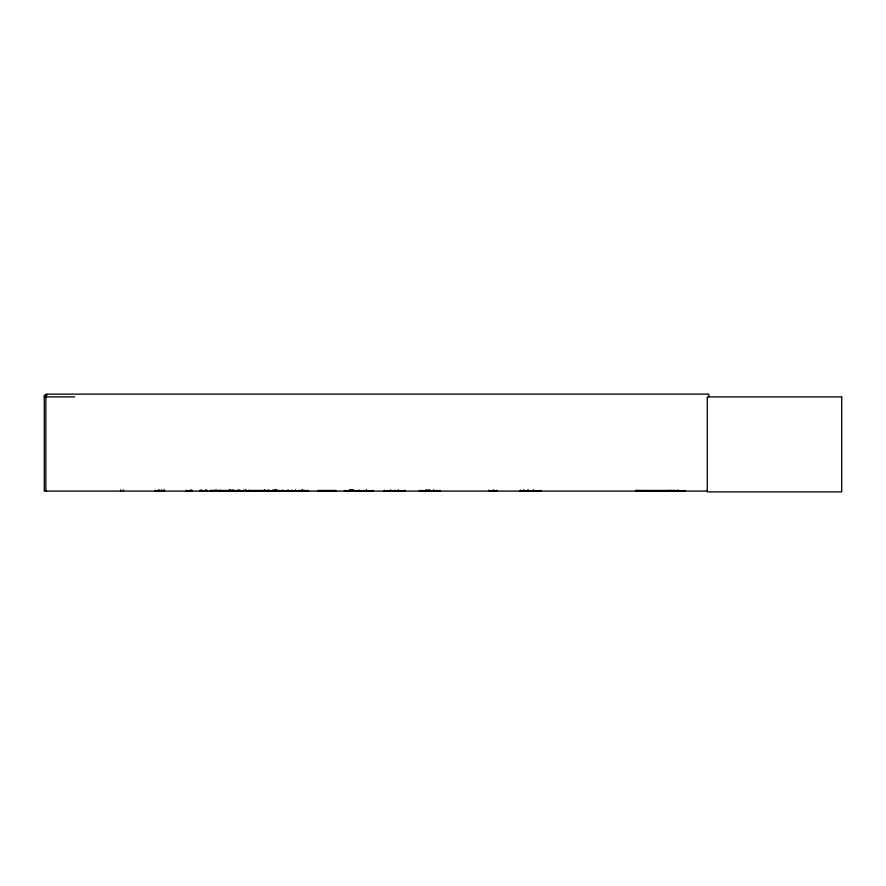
<?xml version="1.0" encoding="UTF-8"?>
<svg xmlns="http://www.w3.org/2000/svg" width="886" height="886" viewBox="0 0 886 886"><rect width="100%" height="100%" fill="white"/><g stroke="black" fill="none" stroke-linecap="round" stroke-linejoin="round"><path stroke-width="1.33" d="M231.6 490.966L231.589 490.301M245.832 491.054L245.843 490.301M267.749 491.054L267.76 490.301M268.702 491.054L268.702 490.301M282.003 491.054L282.003 490.301M282.944 491.054L282.955 490.301M373.371 491.054L373.383 490.301M635.827 490.456L635.727 491.088L635.738 490.456L674.434 490.456L674.312 491.088L674.434 490.456M635.738 490.744L674.434 490.711M488.485 491.088L496.802 490.988L496.88 490.301M292.037 490.888L292.103 490.301M419.211 491.088L440.431 491.01M429.61 490.988L429.544 490.102M430.02 490.966L430.109 490.301M383.848 491.088L405.068 491.01M200.934 491.088L201.056 490.102M206.914 490.988L207.003 490.368M186.016 491.088L191.863 490.368M154.984 491.088L159.336 490.988M161.983 491.054L162.67 490.988M275.845 490.966L275.568 490.102M351.62 490.888L351.532 490.368M640.755 491.054L640.977 490.456L641.309 491.054M671.876 491.054L672.474 490.456L672.718 491.054M520.935 490.988L520.979 490.368M641.597 491.054L641.829 490.711M668.409 491.077L668.177 490.744M671.366 491.088L671.632 490.456L671.965 491.054M258.634 490.988L258.701 490.368L258.778 491.088M268.392 490.988L268.458 490.368M248.988 490.988L249.066 490.368M186.569 490.988L186.658 490.368M155.559 490.988L155.648 490.368M47.069 395.112L44.3 395.112L44.3 491.088L707.449 491.088M44.3 396.895L74.69 396.895M209.528 490.467L229.695 490.467M248.368 490.467L266.11 490.467M317.985 490.467L335.716 490.467M209.484 490.722L229.729 490.7M248.335 490.7L266.143 490.722M317.941 490.7L335.75 490.722M200.014 491.088L200.014 490.301L200.114 490.888L207.003 490.888M209.506 491.032L308.627 491.054M317.963 491.032L335.739 491.032M540.892 491.054L520.248 490.988M635.727 491.032L684.9 490.988L684.9 490.301M351.808 490.102L352.185 491.088L352.141 489.903M428.459 490.988L428.359 490.368M239.862 491.088L240.073 490.368M239.353 490.988L239.165 490.301M233.406 490.988L233.306 490.368L233.217 491.088M229.563 490.966L229.729 490.102M205.895 490.988L205.94 490.102M220.459 490.988L220.359 490.368M404.669 490.988L404.603 490.368M394.702 490.988L394.724 490.301M302.325 490.988L302.447 490.102M291.505 490.966L291.416 490.301M436.433 490.988L436.333 490.301M422.179 490.988L422.09 490.301M373.471 490.966L359.129 491.054L359.129 490.301M359.218 490.988L359.218 490.301M267.849 490.988L267.849 490.301M708.833 396.895L708.833 394.115L45.862 394.115L45.862 491.088M678.023 490.102L678.023 491.088M677.535 490.102L677.535 491.088M670.658 490.301L670.658 491.088M540.493 490.301L540.493 491.088M533.749 490.102L533.749 491.088M533.317 490.102L533.372 491.088M528.244 490.301L528.244 491.088M528.2 490.102L528.156 491.088M527.779 490.102L527.779 491.088M523.692 490.102L523.692 491.088M523.416 490.102L523.416 491.088M521.023 490.301L521.023 491.088M520.171 490.301L520.171 491.088M493.646 490.102L493.646 491.088M493.358 490.102L493.358 491.088M488.806 490.301L488.806 491.088M439.899 490.301L439.899 491.088M433.808 490.102L433.808 491.088M433.453 490.102L433.453 491.088M428.979 490.102L429.045 491.088M428.259 490.301L428.259 491.088L428.004 490.301M427.916 490.301L427.916 491.088M426.631 490.102L426.631 491.088M426.376 490.102L426.376 491.088M426.199 490.102L426.199 491.088M425.834 490.102L425.834 491.088M419.754 490.301L419.754 491.088M404.537 490.301L404.537 491.088M398.456 490.102L398.456 491.088M398.102 490.102L398.102 491.088M390.826 490.102L390.826 491.088M390.471 490.102L390.471 491.088M384.391 490.301L384.391 491.088M366.582 490.102L366.582 491.088M366.516 490.102L366.516 491.088M366.084 490.102L366.018 491.088M358.697 490.301L358.686 491.088L344.444 491.054L344.444 490.301M353.503 490.102L353.503 491.088M353.259 490.102L353.259 491.088M352.384 489.903L352.384 491.088M351.964 490.301L351.964 491.088M351.72 490.301L351.631 491.088M351.31 490.102L351.332 491.088M350.635 490.102L350.635 491.088M350.247 489.903L350.247 491.088M349.372 489.903L349.372 491.088M308.007 490.301L308.007 491.088M303.942 489.903L303.942 491.088M302.126 490.102L302.126 491.088M301.805 489.903L301.827 491.088M299.014 490.301L299.014 491.088M295.725 490.102L295.725 491.088M295.359 490.102L295.359 491.088M288.16 490.102L288.16 491.088M287.795 490.102L287.795 491.088M281.693 490.301L281.693 491.088M278.924 490.301L278.924 491.088M277.506 490.102L277.517 491.088M276.133 489.903L276.089 491.088M276.067 490.102L275.978 491.088L275.878 490.301M275.214 490.102L275.181 491.088L275.136 490.102M274.782 489.903L274.782 491.088M274.649 490.102L274.715 491.088M273.054 490.102L273.054 491.088M272.722 490.102L272.722 491.088M269.167 490.301L269.167 491.088M268.536 490.301L268.536 491.088M264.98 490.102L264.98 491.088M264.637 490.102L264.637 491.088M249.143 490.301L249.143 491.088M246.031 490.102L246.031 491.088M245.699 489.903L245.721 491.088M243.739 489.903L243.739 491.088M240.15 490.301L240.15 491.088M238.456 490.102L238.478 491.088M237.526 490.102L237.537 491.088M233.505 489.903L233.505 491.088M232.265 489.903L232.154 491.088M230.305 489.903L230.305 491.088M229.862 490.102L229.862 491.088M229.441 490.301L229.441 491.088M220.271 490.301L220.271 491.088M216.184 490.102L216.184 491.088M215.996 490.102L215.996 491.088M214.844 490.301L214.844 491.088M207.102 490.301L207.102 491.088M205.751 490.102L205.751 491.088M205.22 490.301L205.22 491.088M201.665 490.301L201.665 491.088M201.233 490.102L201.233 491.088M191.952 490.301L191.952 491.088M190.911 490.102L190.911 491.088M190.734 490.102L190.734 491.088M186.747 490.301L186.747 491.088M164.408 490.102L164.408 491.088M164.131 489.903L164.131 491.088M162.78 490.301L162.869 491.088M161.352 489.903L161.352 491.088M159.524 490.301L159.524 491.088M159.225 490.102L159.092 491.088M158.583 489.903L158.583 491.088M155.748 490.301L155.748 491.088M123.364 489.903L123.364 491.088M120.585 489.903L120.585 491.088M674.335 490.456L674.312 491.054L674.324 490.456M394.204 491.01L394.27 490.368L394.181 491.088M637.477 490.456L637.2 491.088L637.477 490.456M638.319 490.456L638.042 491.088L638.319 490.456M668.974 490.456L668.697 491.088L668.974 490.456M841.7 396.895L707.272 396.895L707.272 491.885L841.7 491.885L841.7 396.895M238.976 491.088L238.976 490.102L238.954 491.088"/></g></svg>
